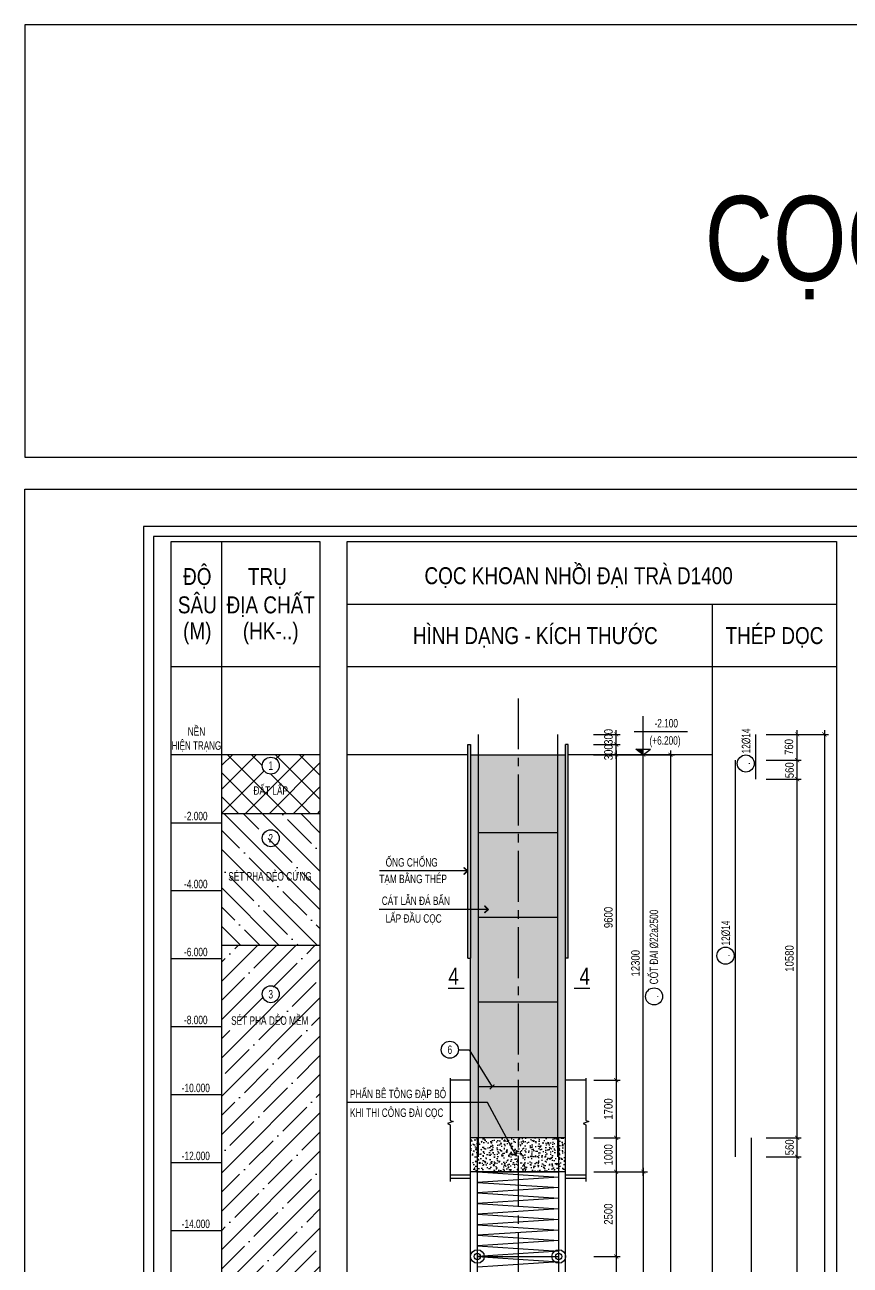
# Model space of a CAD drawing. Extents: x 171424 to 249266, y 74893 to 149166.
# Drawn here: x 171467 to 177556, y 84020 to 93166 of the extents above; entities that cross this region are included whole.
import ezdxf
from ezdxf.enums import TextEntityAlignment as Align

# ---------------------------------------------------------------- set-up
doc = ezdxf.new("R2010")
doc.units = 0
doc.header["$LTSCALE"] = 500
doc.header["$MEASUREMENT"] = 0
doc.header["$PDMODE"] = 3
doc.linetypes.add('CENTER2', pattern=[1.125, 0.75, -0.125, 0.125, -0.125])
doc.layers.get('0').update_dxf_attribs({"linetype": 'CONTINUOUS'})
doc.layers.get('DEFPOINTS').update_dxf_attribs({"linetype": 'CONTINUOUS'})
for name, color, linetype in [('01.CDC.AXIS', 160, 'CENTER2'), ('02.CDC.DIM', 1, 'CONTINUOUS'), ('03.CDC.BORDER', 3, 'CONTINUOUS'), ('05.CDC.STEEL', 4, 'CONTINUOUS'), ('06.CDC.TEXT', 2, 'CONTINUOUS'), ('10.CDC.HATCH', 9, 'CONTINUOUS'), ('11.CDC.NOTE', 8, 'CONTINUOUS'), ('CDC-KHUNGTEN', 7, 'CONTINUOUS'), ('CDC.10.HATCH', 9, 'CONTINUOUS')]:
    doc.layers.add(name, color=color, linetype=linetype)
doc.styles.add('ARIAL', font='arial.ttf', dxfattribs={"width": 0.8})
doc.dimstyles.new('DIM100-25', dxfattribs={"dimtxt": 63, "dimasz": 30, "dimexe": 30, "dimexo": 0, "dimgap": 25, "dimtad": 1, "dimdec": 0, "dimlfac": 4, "dimzin": 0, "dimdsep": 46, "dimtxsty": 'ARIAL', "dimblk": 'ARCHTICK', "dimblk1": 'ARCHTICK', "dimblk2": 'D', "dimcen": 0, "dimdle": 30, "dimclrd": 1, "dimclre": 1, "dimclrt": 2, "dimadec": 0, "dimazin": 0, "dimtfac": 1, "dimtdec": 0, "dimtix": 1, "dimtofl": 0, "dimtmove": 2, "dimatfit": 3, "dimldrblk": 'ARCHTICK', "dimfxl": 1, "dimtolj": 1, "dimtzin": 0, "dimarcsym": 0})

# ---------------------------------------------------------------- blocks, each defined once
blk = doc.blocks.new('_ArchTick')
at = {"color": 0, "linetype": 'ByBlock', "const_width": 0.15}
blk.add_lwpolyline([(-0.5, -0.5), (0.5, 0.5)], dxfattribs=at)
blk = doc.blocks.new('*D689')
at = {"layer": '02.CDC.DIM', "color": 1, "lineweight": -2, "transparency": 16777216}
for p, q in [((176229.5, 87814.2), (176229.5, 76304.2)), ((175662.3, 87784.2), (176259.5, 87784.2)), ((175662.3, 76334.2), (176259.5, 76334.2))]:
    blk.add_line(p, q, dxfattribs=at)
at = {"layer": 'DEFPOINTS', "color": 0, "transparency": 16777216}
for p in [(175662.3, 87784.2), (175662.3, 76334.2), (176229.5, 76334.2)]:
    blk.add_point(p, dxfattribs=at)
at = {"layer": '02.CDC.DIM', "color": 1, "lineweight": -2, "transparency": 16777216, "xscale": 30, "yscale": 30, "zscale": 30}
for p, rotation in [((176229.5, 87784.2), 90), ((176229.5, 76334.2), 270)]:
    blk.add_blockref('_ArchTick', p, dxfattribs=dict(at, rotation=rotation))
at = {"layer": '02.CDC.DIM', "color": 2, "transparency": 16777216, "insert": (176172.3, 82059.2), "char_height": 63, "attachment_point": 5, "rotation": 90, "style": 'ARIAL'}
blk.add_mtext('\\A1;45800', dxfattribs=at)
blk = doc.blocks.new('D')
at = {"layer": '02.CDC.DIM'}
for p, q in [((-50, -50), (50, 50)), ((-86.75, 0), (86.75, 0))]:
    blk.add_line(p, q, dxfattribs=at)
blk = doc.blocks.new('*D690')
at = {"layer": '02.CDC.DIM', "color": 1, "lineweight": -2, "transparency": 16777216}
for p, q in [((175664.8, 84709.2), (176059.5, 84709.2)), ((176029.5, 84739.2), (176029.5, 82179.2)), ((175664.8, 82209.2), (176059.5, 82209.2))]:
    blk.add_line(p, q, dxfattribs=at)
at = {"layer": 'DEFPOINTS', "color": 0, "transparency": 16777216}
for p in [(175664.8, 84709.2), (175664.8, 82209.2), (176029.5, 82209.2)]:
    blk.add_point(p, dxfattribs=at)
at = {"layer": '02.CDC.DIM', "color": 1, "lineweight": -2, "transparency": 16777216, "xscale": 30, "yscale": 30, "zscale": 30}
for p, rotation in [((176029.5, 84709.2), 90), ((176029.5, 82209.2), 270)]:
    blk.add_blockref('_ArchTick', p, dxfattribs=dict(at, rotation=rotation))
at = {"layer": '02.CDC.DIM', "color": 2, "transparency": 16777216, "insert": (175972.3, 83459.2), "char_height": 63, "attachment_point": 5, "rotation": 90, "style": 'ARIAL'}
blk.add_mtext('\\A1;10000', dxfattribs=at)
blk = doc.blocks.new('*D691')
at = {"layer": '02.CDC.DIM', "color": 1, "lineweight": -2, "transparency": 16777216}
for p, q in [((175829.5, 87814.2), (175829.5, 85354.2)), ((175664.8, 87784.2), (175859.5, 87784.2)), ((175664.8, 85384.2), (175859.5, 85384.2))]:
    blk.add_line(p, q, dxfattribs=at)
at = {"layer": 'DEFPOINTS', "color": 0, "transparency": 16777216}
for p in [(175664.8, 87784.2), (175664.8, 85384.2), (175829.5, 85384.2)]:
    blk.add_point(p, dxfattribs=at)
at = {"layer": '02.CDC.DIM', "color": 1, "lineweight": -2, "transparency": 16777216, "xscale": 30, "yscale": 30, "zscale": 30}
for p, rotation in [((175829.5, 87784.2), 90), ((175829.5, 85384.2), 270)]:
    blk.add_blockref('_ArchTick', p, dxfattribs=dict(at, rotation=rotation))
at = {"layer": '02.CDC.DIM', "color": 2, "transparency": 16777216, "insert": (175772.3, 86584.2), "char_height": 63, "attachment_point": 5, "rotation": 90, "style": 'ARIAL'}
blk.add_mtext('\\A1;9600', dxfattribs=at)
blk = doc.blocks.new('*D692')
at = {"layer": '02.CDC.DIM', "color": 1, "lineweight": -2, "transparency": 16777216}
for p, q in [((175829.5, 84989.2), (175829.5, 84679.2)), ((175664.8, 84959.2), (175859.5, 84959.2)), ((175664.8, 84709.2), (175859.5, 84709.2))]:
    blk.add_line(p, q, dxfattribs=at)
at = {"layer": 'DEFPOINTS', "color": 0, "transparency": 16777216}
for p in [(175664.8, 84959.2), (175664.8, 84709.2), (175829.5, 84709.2)]:
    blk.add_point(p, dxfattribs=at)
at = {"layer": '02.CDC.DIM', "color": 1, "lineweight": -2, "transparency": 16777216, "xscale": 30, "yscale": 30, "zscale": 30}
for p, rotation in [((175829.5, 84959.2), 90), ((175829.5, 84709.2), 270)]:
    blk.add_blockref('_ArchTick', p, dxfattribs=dict(at, rotation=rotation))
at = {"layer": '02.CDC.DIM', "color": 2, "transparency": 16777216, "insert": (175772.3, 84834.2), "char_height": 63, "attachment_point": 5, "rotation": 90, "style": 'ARIAL'}
blk.add_mtext('\\A1;1000', dxfattribs=at)
blk = doc.blocks.new('*D693')
at = {"layer": '02.CDC.DIM', "color": 1, "lineweight": -2, "transparency": 16777216}
for p, q in [((175664.8, 84084.2), (175859.5, 84084.2)), ((175829.5, 84114.2), (175829.5, 83429.2)), ((175664.8, 83459.2), (175859.5, 83459.2))]:
    blk.add_line(p, q, dxfattribs=at)
at = {"layer": 'DEFPOINTS', "color": 0, "transparency": 16777216}
for p in [(175664.8, 84084.2), (175664.8, 83459.2), (175829.5, 83459.2)]:
    blk.add_point(p, dxfattribs=at)
at = {"layer": '02.CDC.DIM', "color": 1, "lineweight": -2, "transparency": 16777216, "xscale": 30, "yscale": 30, "zscale": 30}
for p, rotation in [((175829.5, 84084.2), 90), ((175829.5, 83459.2), 270)]:
    blk.add_blockref('_ArchTick', p, dxfattribs=dict(at, rotation=rotation))
at = {"layer": '02.CDC.DIM', "color": 2, "transparency": 16777216, "insert": (175772.3, 83771.7), "char_height": 63, "attachment_point": 5, "rotation": 90, "style": 'ARIAL'}
blk.add_mtext('\\A1;2500', dxfattribs=at)
blk = doc.blocks.new('*D705')
at = {"layer": '02.CDC.DIM', "color": 1, "lineweight": -2, "transparency": 16777216}
for p, q in [((176029.5, 84679.2), (176029.5, 87814.2)), ((175662.3, 87784.2), (176059.5, 87784.2)), ((175664.8, 84709.2), (176059.5, 84709.2))]:
    blk.add_line(p, q, dxfattribs=at)
at = {"layer": 'DEFPOINTS', "color": 0, "transparency": 16777216}
for p in [(175662.3, 87784.2), (176029.5, 87784.2), (175664.8, 84709.2)]:
    blk.add_point(p, dxfattribs=at)
at = {"layer": '02.CDC.DIM', "color": 1, "lineweight": -2, "transparency": 16777216, "xscale": 30, "yscale": 30, "zscale": 30}
for p, rotation in [((176029.5, 87784.2), 90), ((176029.5, 84709.2), 270)]:
    blk.add_blockref('_ArchTick', p, dxfattribs=dict(at, rotation=rotation))
at = {"layer": '02.CDC.DIM', "color": 2, "transparency": 16777216, "insert": (175972.3, 86246.7), "char_height": 63, "attachment_point": 5, "rotation": 90, "style": 'ARIAL'}
blk.add_mtext('\\A1;12300', dxfattribs=at)
blk = doc.blocks.new('*D707')
at = {"layer": '02.CDC.DIM', "color": 1, "lineweight": -2, "transparency": 16777216}
for p, q in [((175662.3, 87859.2), (175859.5, 87859.2)), ((175829.5, 87754.2), (175829.5, 87889.2)), ((175662.3, 87784.2), (175859.5, 87784.2))]:
    blk.add_line(p, q, dxfattribs=at)
at = {"layer": 'DEFPOINTS', "color": 0, "transparency": 16777216}
for p in [(175662.3, 87859.2), (175829.5, 87859.2), (175662.3, 87784.2)]:
    blk.add_point(p, dxfattribs=at)
at = {"layer": '02.CDC.DIM', "color": 1, "lineweight": -2, "transparency": 16777216, "xscale": 30, "yscale": 30, "zscale": 30}
for p, rotation in [((175829.5, 87859.2), 90), ((175829.5, 87784.2), 270)]:
    blk.add_blockref('_ArchTick', p, dxfattribs=dict(at, rotation=rotation))
at = {"layer": '02.CDC.DIM', "color": 2, "transparency": 16777216, "insert": (175773, 87802.2), "char_height": 63, "attachment_point": 5, "rotation": 90, "style": 'ARIAL'}
blk.add_mtext('\\A1;300', dxfattribs=at)
blk = doc.blocks.new('*D708')
at = {"layer": '02.CDC.DIM', "color": 1, "lineweight": -2, "transparency": 16777216}
for p, q in [((175662.3, 87934.2), (175859.5, 87934.2)), ((175829.5, 87829.2), (175829.5, 87964.2)), ((175662.3, 87859.2), (175859.5, 87859.2))]:
    blk.add_line(p, q, dxfattribs=at)
at = {"layer": 'DEFPOINTS', "color": 0, "transparency": 16777216}
for p in [(175662.3, 87934.2), (175829.5, 87934.2), (175662.3, 87859.2)]:
    blk.add_point(p, dxfattribs=at)
at = {"layer": '02.CDC.DIM', "color": 1, "lineweight": -2, "transparency": 16777216, "xscale": 30, "yscale": 30, "zscale": 30}
for p, rotation in [((175829.5, 87934.2), 90), ((175829.5, 87859.2), 270)]:
    blk.add_blockref('_ArchTick', p, dxfattribs=dict(at, rotation=rotation))
at = {"layer": '02.CDC.DIM', "color": 2, "transparency": 16777216, "insert": (175773, 87915.7), "char_height": 63, "attachment_point": 5, "rotation": 90, "style": 'ARIAL'}
blk.add_mtext('\\A1;300', dxfattribs=at)
blk = doc.blocks.new('*D709')
at = {"layer": '02.CDC.DIM', "color": 1, "lineweight": -2, "transparency": 16777216}
for p, q in [((176935.5, 87934.2), (177395.1, 87934.2)), ((177365.1, 87964.2), (177365.1, 76329.2)), ((176935.5, 76359.2), (177395.1, 76359.2))]:
    blk.add_line(p, q, dxfattribs=at)
at = {"layer": 'DEFPOINTS', "color": 0, "transparency": 16777216}
for p in [(176935.5, 87934.2), (176935.5, 76359.2), (177365.1, 76359.2)]:
    blk.add_point(p, dxfattribs=at)
at = {"layer": '02.CDC.DIM', "color": 1, "lineweight": -2, "transparency": 16777216, "xscale": 30, "yscale": 30, "zscale": 30}
for p, rotation in [((177365.1, 87934.2), 90), ((177365.1, 76359.2), 270)]:
    blk.add_blockref('_ArchTick', p, dxfattribs=dict(at, rotation=rotation))
at = {"layer": '02.CDC.DIM', "color": 2, "transparency": 16777216, "insert": (177307.9, 82146.7), "char_height": 63, "attachment_point": 5, "rotation": 90, "style": 'ARIAL'}
blk.add_mtext('\\A1;46300', dxfattribs=at)
blk = doc.blocks.new('*D712')
at = {"layer": '02.CDC.DIM', "color": 1, "lineweight": -2, "transparency": 16777216}
for p, q in [((176935.5, 84819.2), (177195.1, 84819.2)), ((177165.1, 82224.2), (177165.1, 84849.2)), ((176935.5, 82254.2), (177195.1, 82254.2))]:
    blk.add_line(p, q, dxfattribs=at)
at = {"layer": 'DEFPOINTS', "color": 0, "transparency": 16777216}
for p in [(176935.5, 84819.2), (177165.1, 84819.2), (176935.5, 82254.2)]:
    blk.add_point(p, dxfattribs=at)
at = {"layer": '02.CDC.DIM', "color": 1, "lineweight": -2, "transparency": 16777216, "xscale": 30, "yscale": 30, "zscale": 30}
for p, rotation in [((177165.1, 84819.2), 90), ((177165.1, 82254.2), 270)]:
    blk.add_blockref('_ArchTick', p, dxfattribs=dict(at, rotation=rotation))
at = {"layer": '02.CDC.DIM', "color": 2, "transparency": 16777216, "insert": (177107.9, 83536.7), "char_height": 63, "attachment_point": 5, "rotation": 90, "style": 'ARIAL'}
blk.add_mtext('\\A1;10260', dxfattribs=at)
blk = doc.blocks.new('*D713')
at = {"layer": '02.CDC.DIM', "color": 1, "lineweight": -2, "transparency": 16777216}
for p, q in [((177165.1, 84789.2), (177165.1, 84989.2)), ((176935.5, 84959.2), (177195.1, 84959.2)), ((176935.5, 84819.2), (177195.1, 84819.2))]:
    blk.add_line(p, q, dxfattribs=at)
at = {"layer": 'DEFPOINTS', "color": 0, "transparency": 16777216}
for p in [(176935.5, 84959.2), (177165.1, 84959.2), (176935.5, 84819.2)]:
    blk.add_point(p, dxfattribs=at)
at = {"layer": '02.CDC.DIM', "color": 1, "lineweight": -2, "transparency": 16777216, "xscale": 30, "yscale": 30, "zscale": 30}
for p, rotation in [((177165.1, 84959.2), 90), ((177165.1, 84819.2), 270)]:
    blk.add_blockref('_ArchTick', p, dxfattribs=dict(at, rotation=rotation))
at = {"layer": '02.CDC.DIM', "color": 2, "transparency": 16777216, "insert": (177108.6, 84889.2), "char_height": 63, "attachment_point": 5, "rotation": 90, "style": 'ARIAL'}
blk.add_mtext('\\A1;560', dxfattribs=at)
blk = doc.blocks.new('*D714')
at = {"layer": '02.CDC.DIM', "color": 1, "lineweight": -2, "transparency": 16777216}
for p, q in [((177165.1, 84929.2), (177165.1, 87634.2)), ((176935.5, 87604.2), (177195.1, 87604.2)), ((176935.5, 84959.2), (177195.1, 84959.2))]:
    blk.add_line(p, q, dxfattribs=at)
at = {"layer": 'DEFPOINTS', "color": 0, "transparency": 16777216}
for p in [(176935.5, 87604.2), (177165.1, 87604.2), (176935.5, 84959.2)]:
    blk.add_point(p, dxfattribs=at)
at = {"layer": '02.CDC.DIM', "color": 1, "lineweight": -2, "transparency": 16777216, "xscale": 30, "yscale": 30, "zscale": 30}
for p, rotation in [((177165.1, 87604.2), 90), ((177165.1, 84959.2), 270)]:
    blk.add_blockref('_ArchTick', p, dxfattribs=dict(at, rotation=rotation))
at = {"layer": '02.CDC.DIM', "color": 2, "transparency": 16777216, "insert": (177107.9, 86281.7), "char_height": 63, "attachment_point": 5, "rotation": 90, "style": 'ARIAL'}
blk.add_mtext('\\A1;10580', dxfattribs=at)
blk = doc.blocks.new('*D716')
at = {"layer": '02.CDC.DIM', "color": 1, "lineweight": -2, "transparency": 16777216}
for p, q in [((176935.5, 87744.2), (177195.1, 87744.2)), ((177165.1, 87574.2), (177165.1, 87774.2)), ((176935.5, 87604.2), (177195.1, 87604.2))]:
    blk.add_line(p, q, dxfattribs=at)
at = {"layer": 'DEFPOINTS', "color": 0, "transparency": 16777216}
for p in [(176935.5, 87744.2), (177165.1, 87744.2), (176935.5, 87604.2)]:
    blk.add_point(p, dxfattribs=at)
at = {"layer": '02.CDC.DIM', "color": 1, "lineweight": -2, "transparency": 16777216, "xscale": 30, "yscale": 30, "zscale": 30}
for p, rotation in [((177165.1, 87744.2), 90), ((177165.1, 87604.2), 270)]:
    blk.add_blockref('_ArchTick', p, dxfattribs=dict(at, rotation=rotation))
at = {"layer": '02.CDC.DIM', "color": 2, "transparency": 16777216, "insert": (177108.6, 87669.6), "char_height": 63, "attachment_point": 5, "rotation": 90, "style": 'ARIAL'}
blk.add_mtext('\\A1;560', dxfattribs=at)
blk = doc.blocks.new('*D721')
at = {"layer": '02.CDC.DIM', "color": 1, "lineweight": -2, "transparency": 16777216}
for p, q in [((175664.8, 85384.2), (175859.5, 85384.2)), ((175829.5, 85414.2), (175829.5, 84929.2)), ((175664.8, 84959.2), (175859.5, 84959.2))]:
    blk.add_line(p, q, dxfattribs=at)
at = {"layer": 'DEFPOINTS', "color": 0, "transparency": 16777216}
for p in [(175664.8, 85384.2), (175664.8, 84959.2), (175829.5, 84959.2)]:
    blk.add_point(p, dxfattribs=at)
at = {"layer": '02.CDC.DIM', "color": 1, "lineweight": -2, "transparency": 16777216, "xscale": 30, "yscale": 30, "zscale": 30}
for p, rotation in [((175829.5, 85384.2), 90), ((175829.5, 84959.2), 270)]:
    blk.add_blockref('_ArchTick', p, dxfattribs=dict(at, rotation=rotation))
at = {"layer": '02.CDC.DIM', "color": 2, "transparency": 16777216, "insert": (175772.3, 85171.7), "char_height": 63, "attachment_point": 5, "rotation": 90, "style": 'ARIAL'}
blk.add_mtext('\\A1;1700', dxfattribs=at)
blk = doc.blocks.new('*D722')
at = {"layer": '02.CDC.DIM', "color": 1, "lineweight": -2, "transparency": 16777216}
for p, q in [((175664.8, 84709.2), (175859.5, 84709.2)), ((175829.5, 84739.2), (175829.5, 84054.2)), ((175664.8, 84084.2), (175859.5, 84084.2))]:
    blk.add_line(p, q, dxfattribs=at)
at = {"layer": 'DEFPOINTS', "color": 0, "transparency": 16777216}
for p in [(175664.8, 84709.2), (175664.8, 84084.2), (175829.5, 84084.2)]:
    blk.add_point(p, dxfattribs=at)
at = {"layer": '02.CDC.DIM', "color": 1, "lineweight": -2, "transparency": 16777216, "xscale": 30, "yscale": 30, "zscale": 30}
for p, rotation in [((175829.5, 84709.2), 90), ((175829.5, 84084.2), 270)]:
    blk.add_blockref('_ArchTick', p, dxfattribs=dict(at, rotation=rotation))
at = {"layer": '02.CDC.DIM', "color": 2, "transparency": 16777216, "insert": (175772.3, 84396.7), "char_height": 63, "attachment_point": 5, "rotation": 90, "style": 'ARIAL'}
blk.add_mtext('\\A1;2500', dxfattribs=at)
blk = doc.blocks.new('*D724')
at = {"layer": '02.CDC.DIM', "color": 1, "lineweight": -2, "transparency": 16777216}
for p, q in [((176935.5, 87934.2), (177195.1, 87934.2)), ((177165.1, 87714.2), (177165.1, 87964.2)), ((176935.5, 87744.2), (177195.1, 87744.2))]:
    blk.add_line(p, q, dxfattribs=at)
at = {"layer": 'DEFPOINTS', "color": 0, "transparency": 16777216}
for p in [(176935.5, 87934.2), (177165.1, 87934.2), (176935.5, 87744.2)]:
    blk.add_point(p, dxfattribs=at)
at = {"layer": '02.CDC.DIM', "color": 1, "lineweight": -2, "transparency": 16777216, "xscale": 30, "yscale": 30, "zscale": 30}
for p, rotation in [((177165.1, 87934.2), 90), ((177165.1, 87744.2), 270)]:
    blk.add_blockref('_ArchTick', p, dxfattribs=dict(at, rotation=rotation))
at = {"layer": '02.CDC.DIM', "color": 2, "transparency": 16777216, "insert": (177104.1, 87841.2), "char_height": 63, "attachment_point": 5, "rotation": 90, "style": 'ARIAL'}
blk.add_mtext('\\A1;760', dxfattribs=at)
blk = doc.blocks.new('KHUNG A1')
at = {"layer": 'CDC-KHUNGTEN'}
blk.add_lwpolyline([(10366.22, 712.17), (10366.22, 1278.17), (9655.22, 1278.17), (9655.22, 712.17)], close=True, dxfattribs=at)
at = {"layer": 'CDC.10.HATCH', "color": 8}
blk.add_lwpolyline([(9652.22, 709.17), (10447.22, 709.17), (10447.22, 1281.17), (9652.22, 1281.17)], close=True, dxfattribs=at)
at = {"layer": 'DEFPOINTS', "color": 1}
blk.add_lwpolyline([(9617.22, 698.17), (9617.22, 1292.17), (10458.22, 1292.17), (10458.22, 698.17), (9617.22, 698.17)], close=True, dxfattribs=at)

msp = doc.modelspace()

# ---------------------------------------------------------------- hatches: boundary and pattern name
at = {"layer": '10.CDC.HATCH'}
for points in [[(174756.06, 87859.24), (174736.06, 87859.24), (174736.06, 87839.24), (174736.06, 87834.24), (174736.06, 87584.24), (174736.06, 86284.31), (174756.06, 86284.31)], [(175476.06, 87859.24), (175456.06, 87859.24), (175456.06, 87839.24), (175456.06, 87834.24), (175456.06, 87584.24), (175456.06, 86284.31), (175476.06, 86284.31)]]:
    msp.add_hatch(color=256, dxfattribs=at).paths.add_polyline_path(points)
h = msp.add_hatch(dxfattribs=at)
h.set_pattern_fill('ANSI37', color=256, scale=1000, style=0)
h.set_pattern_definition([(45, (90249.13, -50296.01), (-88.38835, 88.38835), []), (135, (90249.13, -50296.01), (-88.38835, -88.38835), [])])
h.paths.add_polyline_path([(173644.69, 87784.24), (172918.23, 87784.24), (172918.23, 87348.9), (173644.69, 87348.9)])
h.paths.add_polyline_path([(173218.96, 87703.58, -1), (173343.96, 87703.58, -1)], flags=16)
h.paths.add_polyline_path([(173260.99, 87656.71), (173301.92, 87656.71), (173301.92, 87750.46), (173260.99, 87750.46)], flags=8)
h.paths.add_polyline_path([(173131.03, 87465.78), (173415.11, 87465.78), (173415.11, 87604.17), (173131.03, 87604.17)], flags=24)
h = msp.add_hatch(dxfattribs=at)
h.set_pattern_fill('AR-SAND', color=256, scale=30, style=0)
h.set_pattern_definition([(37.5, (24297.08, 25262.434), (-1.889801, 57.804713), [0, -45.6, 0, -51, 0, -48.75]), (7.5, (24297.08, 25262.43), (53.0933, 84.664382), [0, -24.6, 0, -41.1, 0, -15.75]), (327.5, (24260.18, 25262.434), (93.424256, 0.169772), [0, -15, 0, -54, 0, -70.5]), (317.5, (24260.18, 25262.43), (90.1838, 26.330267), [0, -7.5, 0, -35.4, 0, -40.5])])
h.paths.add_polyline_path([(175456.06, 87784.24), (174756.06, 87784.24), (174756.06, 84959.24), (175456.06, 84959.24)])
h = msp.add_hatch(dxfattribs=at)
h.set_pattern_fill('ANSI35', color=256, scale=800, angle=90, style=0)
h.set_pattern_definition([(135, (90249.13, -50296.01), (-141.42136, -141.42136), []), (135, (90249.13, -50154.59), (-141.42136, -141.42136), [250, -50, 0, -50])])
h.paths.add_polyline_path([(172918.23, 87348.9), (172918.23, 86378.5), (173644.69, 86378.5), (173644.69, 87348.9)])
h.paths.add_polyline_path([(173248.77, 87121.3), (173314.14, 87121.3), (173314.14, 87215.44), (173248.77, 87215.44)], flags=24)
h.paths.add_polyline_path([(172947.93, 86835), (173603.53, 86835), (173603.53, 86954.01), (172947.93, 86954.01)], flags=24)
h = msp.add_hatch(dxfattribs=at)
h.set_pattern_fill('ANSI35', color=256, scale=800, style=0)
h.set_pattern_definition([(45, (90249.13, -50296.01), (-141.42136, 141.42136), []), (45, (90390.55, -50296.01), (-141.42136, 141.42136), [250, -50, 0, -50])])
h.paths.add_polyline_path([(172918.23, 82271.74), (173644.69, 82271.74), (173644.69, 86378.5), (172918.23, 86378.5)])
h.paths.add_polyline_path([(173248.49, 85969.92), (173314.42, 85969.92), (173314.42, 86065.72), (173248.49, 86065.72)], flags=24)
h.paths.add_polyline_path([(172969.26, 85771.93), (173579.44, 85771.93), (173579.44, 85890.94), (172969.26, 85890.94)], flags=24)
h = msp.add_hatch(dxfattribs=at)
h.set_pattern_fill('AR-CONC', color=256, scale=10, style=0)
h.set_pattern_definition([(50, (43926.74, 25262.434), (71.726018, -6.275213), [7.5, -82.5]), (355, (43926.74, 25262.43), (-13.875133, 75.219213), [6, -66]), (100.4514, (43932.72, 25261.91), (57.850938, 68.943954), [6.37402, -70.11421]), (46.1842, (43926.74, 25282.43), (106.724105, -16.5519), [11.25, -123.75]), (96.6356, (43935.64, 25281.05), (93.46627, 97.41179), [9.56103, -105.1713]), (351.1842, (43926.74, 25282.43), (93.466195, 97.41186), [9, -99]), (21, (43936.74, 25277.434), (59.690705, -40.26189), [7.5, -82.5]), (326, (43936.74, 25277.43), (24.331533, 72.515005), [6, -66]), (71.4514, (43941.716, 25274.08), (84.022263, 32.25305), [6.37402, -70.11421]), (37.5, (43926.742, 25262.434), (1.2159855, 33.2893854), [0, -65.2, 0, -67, 0, -66.25]), (7.5, (43926.742, 25262.434), (26.306954, 39.441171), [0, -38.2, 0, -63.7, 0, -25.25]), (327.5, (43904.442, 25262.434), (53.3822436, -2.255487), [0, -25, 0, -78, 0, -103.5]), (317.5, (43894.44, 25262.434), (58.318617, 10.010498), [0, -32.5, 0, -51.8, 0, -73.5])])
h.paths.add_polyline_path([(174806.06, 84959.24), (174756.06, 84959.24), (174756.06, 84709.24), (174806.06, 84709.24)])
h.paths.add_polyline_path([(175106.06, 84959.24), (174806.06, 84959.24), (174806.06, 84709.24), (175106.06, 84709.24)])
h.paths.add_polyline_path([(175106.06, 84959.24), (175106.06, 84709.24), (175406.06, 84709.24), (175406.06, 84959.24)])
h.paths.add_polyline_path([(175456.06, 84959.24), (175406.06, 84959.24), (175406.06, 84709.24), (175456.06, 84709.24)])

# ---------------------------------------------------------------- linework, layer by layer
at = {"color": 4}
msp.add_lwpolyline([(171467.17, 89979.09), (192492.17, 89979.09), (192492.17, 93166.23), (171467.17, 93166.23)], close=True, dxfattribs=at)
at = {"layer": '01.CDC.AXIS'}
msp.add_line((175106.06, 88199.9), (175106.06, 76419.24), dxfattribs=at)
at = {"layer": '03.CDC.BORDER'}
for p, q in [((172918.23, 89355.41), (172918.23, 75255.83)), ((173844.69, 88895.41), (177455.93, 88895.41)), ((176537.42, 88895.41), (176537.42, 75255.83)), ((172547.17, 88435.41), (173644.69, 88435.41)), ((173844.69, 88435.41), (177455.93, 88435.41)), ((174736.06, 86284.31), (174736.06, 87859.24)), ((174736.06, 87859.24), (174756.06, 87859.24)), ((174756.06, 87859.24), (174756.06, 86284.31)), ((175476.06, 87859.24), (175456.06, 87859.24)), ((175456.06, 86284.31), (175456.06, 87859.24)), ((175476.06, 86284.31), (175476.06, 87859.24)), ((173644.69, 87784.24), (172547.17, 87784.24)), ((174736.06, 87784.24), (173844.69, 87784.24)), ((176537.42, 87784.24), (175476.06, 87784.24)), ((173644.69, 87348.9), (172918.23, 87348.9)), ((172547.17, 87283.11), (172918.23, 87283.11)), ((172547.17, 86781.97), (172918.23, 86781.97)), ((173644.69, 86378.5), (172918.23, 86378.5)), ((172547.17, 86280.83), (172918.23, 86280.83)), ((174736.06, 86284.31), (174756.06, 86284.31)), ((174756.06, 84709.24), (174756.06, 86284.31)), ((175456.06, 84709.24), (175456.06, 86284.31)), ((175476.06, 86284.31), (175456.06, 86284.31)), ((172547.17, 85779.7), (172918.23, 85779.7)), ((174756.06, 85384.24), (174606.06, 85384.24)), ((175606.06, 85384.24), (175456.06, 85384.24)), ((172547.17, 85278.56), (172918.23, 85278.56)), ((175456.06, 84959.24), (174756.06, 84959.24)), ((172547.17, 84777.42), (172918.23, 84777.42)), ((175456.06, 84709.24), (174756.06, 84709.24)), ((174756.06, 84084.24), (174756.06, 84709.24)), ((175456.06, 84084.24), (175456.06, 84709.24)), ((174756.06, 84684.24), (174606.06, 84684.24)), ((174756.06, 84659.24), (174606.06, 84659.24)), ((175606.06, 84684.24), (175456.06, 84684.24)), ((175606.06, 84659.24), (175456.06, 84659.24)), ((172547.17, 84276.29), (172918.23, 84276.29)), ((174756.06, 83459.24), (174756.06, 84084.24)), ((175456.06, 83459.24), (175456.06, 84084.24))]:
    msp.add_line(p, q, dxfattribs=at)
for points in [[(172547.17, 89355.41), (173644.69, 89355.41), (173644.69, 75255.83), (172547.17, 75255.83)], [(173844.69, 89355.41), (177455.93, 89355.41), (177455.93, 75255.83), (173844.69, 75255.83)]]:
    msp.add_lwpolyline(points, close=True, dxfattribs=at)
for centre, radius in [((174806.06, 84084.24), 50), ((174806.06, 84084.24), 23.06), ((175406.06, 84084.24), 50), ((175406.06, 84084.24), 23.06)]:
    msp.add_circle(centre, radius, dxfattribs=at)
at = {"layer": '05.CDC.STEEL'}
for p, q in [((174813.3, 84819.24), (174813.3, 87934.24)), ((175398.81, 84819.24), (175398.81, 87934.24)), ((176709.66, 84819.24), (176709.66, 87744.24)), ((175398.81, 87209.24), (174813.3, 87209.24)), ((175398.81, 86584.24), (174813.3, 86584.24)), ((175398.81, 85959.24), (174813.3, 85959.24)), ((175398.81, 85334.24), (174813.3, 85334.24)), ((174806.06, 84709.24), (174806.06, 84959.24)), ((175406.06, 84709.24), (175406.06, 84959.24)), ((176827.32, 82034.24), (176827.32, 84959.24)), ((174806.06, 84084.24), (174806.06, 84709.24)), ((174806.06, 84709.24), (175406.06, 84709.24)), ((175406.06, 84084.24), (175406.06, 84709.24)), ((175406.06, 84670.18), (174806.06, 84631.12)), ((175406.06, 84592.06), (174806.06, 84552.99)), ((175406.06, 84513.93), (174806.06, 84474.87)), ((175406.06, 84435.81), (174806.06, 84396.74)), ((175406.06, 84357.68), (174806.06, 84318.62)), ((175406.06, 84279.56), (174806.06, 84240.49)), ((175406.06, 84201.43), (174806.06, 84162.37)), ((175406.06, 84123.31), (174806.06, 84084.24)), ((174806.06, 84084.24), (175406.06, 84084.24)), ((174806.06, 83459.24), (174806.06, 84084.24)), ((174806.06, 84084.24), (175406.06, 84084.24)), ((175406.06, 83459.24), (175406.06, 84084.24)), ((175406.06, 84045.18), (174806.06, 84006.12))]:
    msp.add_line(p, q, dxfattribs=at)
msp.add_lwpolyline([(176859.44, 87604.24), (176859.44, 87934.24)], dxfattribs=at)
at = {"layer": '10.CDC.HATCH'}
for p, q in [((174756.06, 87784.24), (175456.06, 87784.24)), ((174806.06, 84709.24), (175406.06, 84670.18)), ((174806.06, 84631.12), (175406.06, 84592.06)), ((174806.06, 84552.99), (175406.06, 84513.93)), ((174806.06, 84474.87), (175406.06, 84435.81)), ((174806.06, 84396.74), (175406.06, 84357.68)), ((174806.06, 84318.62), (175406.06, 84279.56)), ((174806.06, 84240.49), (175406.06, 84201.43)), ((174806.06, 84162.37), (175406.06, 84123.31)), ((174806.06, 84084.24), (175406.06, 84045.18))]:
    msp.add_line(p, q, dxfattribs=at)
at = {"layer": '11.CDC.NOTE'}
for p, q in [((176029.47, 87784.24), (176029.47, 88068.41)), ((175962.57, 87955.18), (176356.7, 87955.18)), ((176029.47, 87784.24), (175975.47, 87825.63)), ((175975.47, 87825.63), (176083.47, 87825.63)), ((176029.47, 87784.24), (176083.47, 87825.63)), ((175886.85, 87784.24), (176172.1, 87784.24))]:
    msp.add_line(p, q, dxfattribs=at)
for points in [[(174736.06, 86926.93), (174709.33, 86953.65), (174704.87, 86949.2), (174729.76, 86926.93), (174704.87, 86904.65), (174709.33, 86900.2), (174736.06, 86926.93), (174736.06, 86926.93), (174082.57, 86926.93)], [(174888.45, 86644.06), (174861.72, 86670.79), (174857.26, 86666.34), (174882.15, 86644.06), (174857.26, 86621.79), (174861.72, 86617.33), (174888.45, 86644.06), (174888.45, 86644.06), (174080.45, 86644.06)], [(174665.63, 85608.87), (174745.48, 85608.87), (174913.94, 85334.24)], [(174606.06, 85398.28), (174606.06, 85088.28), (174626.78, 85079.28), (174585.34, 85064.2), (174606.06, 85055.21), (174606.06, 84636.74)], [(175606.06, 85398.28), (175606.06, 85088.28), (175626.78, 85079.28), (175585.34, 85064.2), (175606.06, 85055.21), (175606.06, 84636.74)], [(175088.28, 84830.26), (175047.57, 84844.49), (175048.52, 84846.82), (175087.3, 84832.58), (175094.49, 84866.23), (175096.82, 84865.28), (175088.28, 84830.26), (174879.61, 85219.83), (173844.69, 85219.83)]]:
    msp.add_lwpolyline(points, dxfattribs=at)
at = {"layer": '11.CDC.NOTE', "const_width": 10}
msp.add_lwpolyline([(174896.78, 85317.08), (174931.1, 85351.4)], dxfattribs=at)
at = {"layer": '11.CDC.NOTE'}
for centre, radius in [((173281.46, 87703.58), 62.5), ((176785.73, 87719.24), 63), ((173281.46, 87168.24), 62.5), ((176635.82, 86302.45), 63), ((173281.46, 86018.24), 62.5), ((176109.09, 86002.17), 63), ((174602.63, 85608.87), 63)]:
    msp.add_circle(centre, radius, dxfattribs=at)
msp.add_solid([(175975.47, 87825.63), (176029.47, 87784.24), (176029.47, 87825.63), (176029.47, 87784.24)], dxfattribs=at)

# ---------------------------------------------------------------- block references
at = {"xscale": 25, "yscale": 25, "zscale": 25}
msp.add_blockref('KHUNG A1', (-68963.42, 57438.58), dxfattribs=at)

# ---------------------------------------------------------------- texts
at = {"layer": '06.CDC.TEXT', "style": 'ARIAL', "width": 0.8}
for s, height, p in [('CỌC KHOAN NHỒI ĐẠI TRÀ D1400', 625, (182167.41, 91278.84)), ('ĐỘ', 125, (172739.65, 89035.86)), ('CỌC KHOAN NHỒI ĐẠI TRÀ D1400', 125, (175552.47, 89041.53)), ('TRỤ ', 125, (173275.84, 89035.86)), ('SÂU', 125, (172739.65, 88826.64)), ('ĐỊA CHẤT', 125, (173281.36, 88826.64)), ('(M)', 125, (172739.65, 88634.78)), ('(HK-..)', 125, (173281.36, 88634.78)), ('HÌNH DẠNG - KÍCH THƯỚC', 125, (175233.05, 88599.96)), ('THÉP DỌC', 125, (176997.37, 88599.96)), ('%%U4 ', 125, (174649.19, 86088.81)), ('%%U 4', 125, (175578.04, 86088.81))]:
    msp.add_text(s, height=height, dxfattribs=at).set_placement(p, align=Align.CENTER)
at = {"layer": '06.CDC.TEXT', "style": 'ARIAL'}
for s, width, p in [('NỀN', 0.7, (172669.07, 87924.09)), ('HIỆN TRẠNG', 0.68, (172549.83, 87820.48)), ('(+6.200)', 0.7, (176075.32, 87857.83)), ('ĐẤT LẤP', 0.7, (173154.1, 87488.84)), ('ỐNG CHỐNG', 0.7, (174129.27, 86959.07)), ('SÉT PHA DẺO CỨNG', 0.7, (172967.76, 86855.9)), ('TẠM BẰNG THÉP', 0.7, (174082.26, 86837.18)), ('CÁT LẪN ĐÁ BẨN', 0.7, (174100.51, 86676.21)), ('LẤP ĐẦU CỌC', 0.7, (174128.17, 86545.29)), ('SÉT PHA DẺO MỀM', 0.7, (172989.1, 85792.83)), ('PHẤN BÊ TÔNG ĐẬP BỎ', 0.7, (173866.07, 85251.97)), ('KHI THI CÔNG ĐÀI CỌC', 0.7, (173866.07, 85113.35))]:
    msp.add_text(s, height=62.5, dxfattribs=dict(at, width=width)).set_placement(p)
at = {"layer": '06.CDC.TEXT', "style": 'ARIAL', "width": 0.7}
for s, p in [('-2.100', (176198.85, 88016.53)), ('-2.000', (172728.69, 87331.97)), ('-4.000', (172728.69, 86830.84)), ('-6.000', (172728.69, 86329.7)), ('-8.000', (172728.69, 85828.56)), ('-10.000', (172728.69, 85327.43)), ('-12.000', (172728.69, 84826.29)), ('-14.000', (172728.69, 84325.15))]:
    msp.add_text(s, height=62.5, dxfattribs=at).set_placement(p, align=Align.MIDDLE)
for p in [(176787.44, 87885.8), (176637.53, 86469.01)]:
    msp.add_text('12%%C14', height=62.5, rotation=90, dxfattribs=at).set_placement(p, align=Align.MIDDLE)
for s, p in [('1', (173281.46, 87703.58)), ('2', (173281.46, 87168.24)), ('3', (173281.46, 86018.24)), ('6', (174602.63, 85608.87))]:
    msp.add_text(s, height=62.5, dxfattribs=at).set_placement(p, align=Align.MIDDLE_CENTER)
for p in [(176785.73, 87719.24), (176635.82, 86302.45), (176109.09, 86002.17)]:
    msp.add_text('.', height=62.5, rotation=90, dxfattribs=at).set_placement(p, align=Align.MIDDLE_CENTER)
msp.add_text('CỐT ĐAI %%C22a2500', height=62.5, rotation=90, dxfattribs=at).set_placement((176139.07, 86091.16))

# ---------------------------------------------------------------- dimensions: what is measured, and where the dimension line sits
at = {"layer": '02.CDC.DIM'}
for base, p1, p2, angle, picture, middle in [((175829.47, 87934.24), (175662.3, 87859.24), (175662.3, 87934.24), 90, '*D708', (175772.97, 87915.67)), ((177165.11, 87934.24), (176935.47, 87744.24), (176935.47, 87934.24), 90, '*D724', (177104.05, 87841.21)), ((175829.47, 87859.24), (175662.3, 87784.24), (175662.3, 87859.24), 90, '*D707', (175772.97, 87802.19)), ((177165.11, 87744.24), (176935.47, 87604.24), (176935.47, 87744.24), 270, '*D716', (177108.61, 87669.59)), ((177165.11, 84959.24), (176935.47, 84819.24), (176935.47, 84959.24), 270, '*D713', (177108.61, 84889.24))]:
    dim = msp.add_linear_dim(base=base, p1=p1, p2=p2, angle=angle, dimstyle='DIM100-25', dxfattribs=at)
    dim.commit()
    dim.dimension.update_dxf_attribs({"geometry": picture, "text_midpoint": middle, "dimtype": 160})
for base, p1, p2, angle, picture, middle in [((177365.11, 76359.24), (176935.47, 87934.24), (176935.47, 76359.24), 270, '*D709', (177307.93, 82146.74)), ((176229.47, 76334.24), (175662.3, 87784.24), (175662.3, 76334.24), 270, '*D689', (176172.31, 82059.24)), ((176029.47, 87784.24), (175664.81, 84709.24), (175662.3, 87784.24), 90, '*D705', (175972.29, 86246.74)), ((175829.47, 85384.24), (175664.81, 87784.24), (175664.81, 85384.24), 90, '*D691', (175772.31, 86584.24)), ((177165.11, 87604.24), (176935.47, 84959.24), (176935.47, 87604.24), 270, '*D714', (177107.95, 86281.74)), ((175829.47, 84959.24), (175664.81, 85384.24), (175664.81, 84959.24), 90, '*D721', (175772.31, 85171.74)), ((175829.47, 84709.24), (175664.81, 84959.24), (175664.81, 84709.24), 90, '*D692', (175772.31, 84834.24)), ((177165.11, 84819.24), (176935.47, 82254.24), (176935.47, 84819.24), 270, '*D712', (177107.95, 83536.74)), ((176029.47, 82209.24), (175664.81, 84709.24), (175664.81, 82209.24), 270, '*D690', (175972.31, 83459.24)), ((175829.47, 84084.24), (175664.81, 84709.24), (175664.81, 84084.24), 90, '*D722', (175772.31, 84396.74)), ((175829.47, 83459.24), (175664.81, 84084.24), (175664.81, 83459.24), 90, '*D693', (175772.31, 83771.74))]:
    dim = msp.add_linear_dim(base=base, p1=p1, p2=p2, angle=angle, dimstyle='DIM100-25', dxfattribs=at)
    dim.commit()
    dim.dimension.update_dxf_attribs({"geometry": picture, "text_midpoint": middle})

doc.saveas('drawing.dxf')
